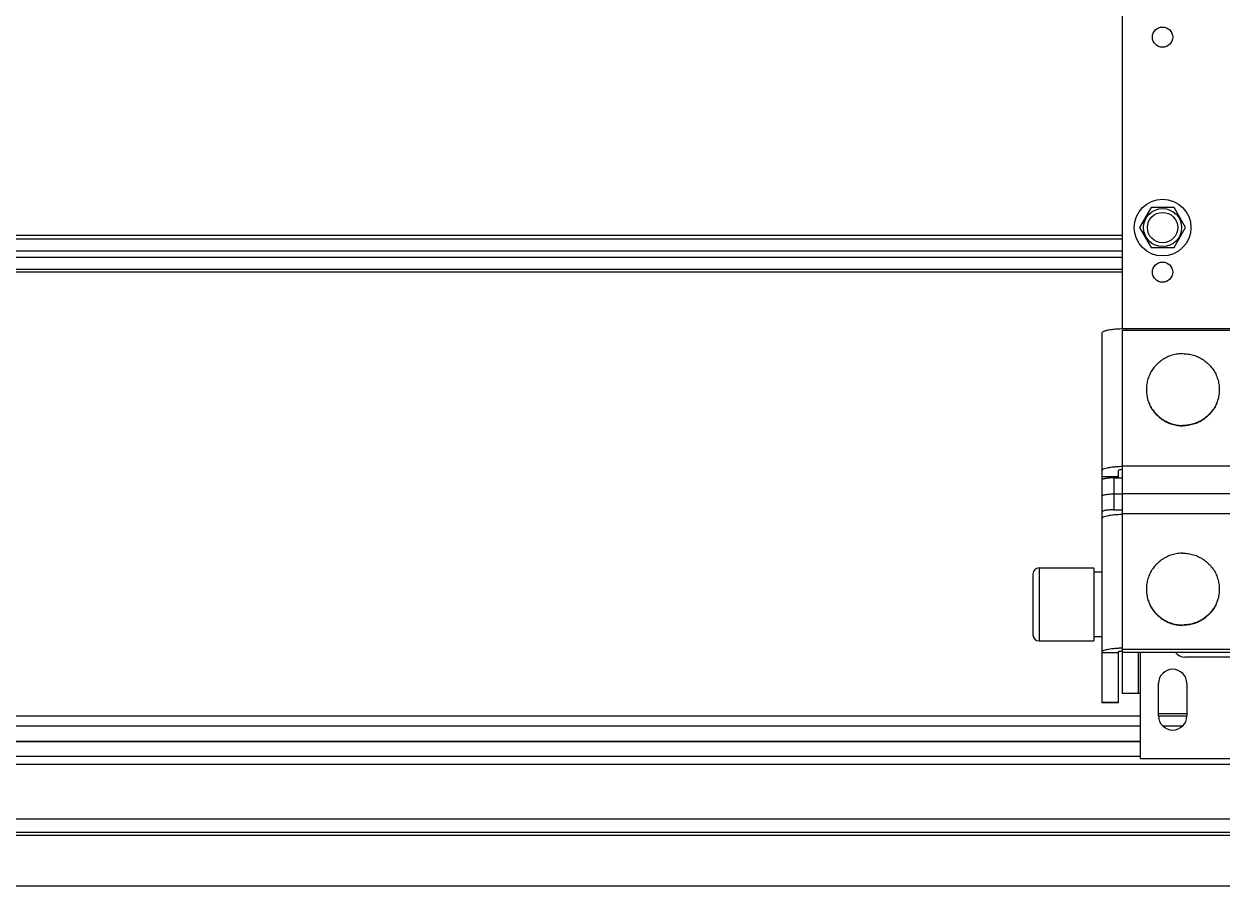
# Model space of a CAD drawing. Header units: millimetres. Extents: x 21899 to 38731, y -5425 to 3612.
# Drawn here: x 33845.3 to 34141.1, y -5423 to -5210.2 of the extents above; entities that cross this region are included whole.
import ezdxf

# ---------------------------------------------------------------- set-up
doc = ezdxf.new("R2010")
doc.units = ezdxf.units.MM

msp = doc.modelspace()

# ---------------------------------------------------------------- linework, layer by layer
at = {"color": 3, "linetype": 'Continuous'}
for p, q in [((34116.39634755499, -5183.467433996784), (34116.39634755499, -5285.467433996784)), ((34111.39634755499, -5286.510123746686), (34111.39634755499, -5322.774362430484)), ((34185.39634755499, -5285.468234680686), (34117.39634755499, -5285.468234680686)), ((34111.39634755499, -5332.303684261786), (34111.39634755499, -5377.745438832384)), ((34120.39634755499, -5365.237662674683), (34120.39634755499, -5375.467433996784)), ((34170.89634755499, -5366.467433996784), (34131.89634755499, -5366.467433996784)), ((34125.39634755499, -5380.967433996784), (34125.39634755499, -5372.967433996784)), ((34132.39634755499, -5372.967433996784), (34132.39634755499, -5380.967433996784)), ((34120.89634755499, -5375.467433996784), (34120.39634755499, -5375.467433996784)), ((34120.89634755499, -5375.467433996784), (34120.89634755499, -5391.467433996784)), ((34120.89634755499, -5391.467433996784), (34161.89634755499, -5391.467433996784))]:
    msp.add_line(p, q, dxfattribs=at)
at = {"color": 7, "linetype": 'Continuous'}
for p, q in [((34123.54634755499, -5255.531089195187), (34120.69634755499, -5260.467433996784)), ((34129.24634755499, -5255.531089195187), (34123.54634755499, -5255.531089195187)), ((34132.09634755499, -5260.467433996784), (34129.24634755499, -5255.531089195187)), ((34120.69634755499, -5260.467433996784), (34123.54634755499, -5265.403778798287)), ((34129.24634755499, -5265.403778798287), (34132.09634755499, -5260.467433996784)), ((34123.54634755499, -5265.403778798287), (34129.24634755499, -5265.403778798287)), ((34116.39634755499, -5285.758449723084), (34183.39634755499, -5285.758449723084)), ((34116.39634755499, -5285.758449723084), (34116.39634755499, -5375.467433996784)), ((34115.39634755499, -5320.485991225685), (34115.39634755499, -5322.253417897484)), ((34115.39634755499, -5321.962000735786), (34111.39634755499, -5321.962000735786)), ((34111.39634755499, -5322.774362430484), (34111.39634755499, -5332.302482142482)), ((34114.39634755499, -5322.253417897484), (34116.39634755499, -5322.253417897484)), ((34114.39634755499, -5326.192648909584), (34116.39634755499, -5326.192648909584)), ((34116.39634755499, -5326.101495427587), (34241.39634755499, -5326.101495427587)), ((34114.39634755499, -5330.131879921586), (34116.39634755499, -5330.131879921586)), ((34094.39634755499, -5345.967474712585), (34094.39634755499, -5360.967393280886)), ((34095.89634755499, -5344.467433996784), (34109.39634755499, -5344.467433996784)), ((34109.39634755499, -5344.467477803182), (34109.39634755499, -5362.467390190284)), ((34111.39634755499, -5345.467433996784), (34109.39634755499, -5345.467433996784)), ((34111.39634755499, -5361.467433996784), (34109.39634755499, -5361.467433996784)), ((34095.89634755499, -5362.467433996784), (34109.39634755499, -5362.467433996784)), ((34116.39634755499, -5364.543069964084), (34183.39634755499, -5364.543069964084)), ((34115.39634755499, -5365.294743987686), (34115.39634755499, -5377.745438832384)), ((34116.39634755499, -5365.237662674683), (34179.06182967619, -5365.237662674683)), ((34120.39634755499, -5375.467433996784), (34116.39634755499, -5375.467433996784)), ((34115.39634755499, -5377.745302577981), (34111.39634755499, -5377.745302577981)), ((34132.39634755499, -5380.467433996784), (34125.39634755499, -5380.467433996784)), ((34120.89634755499, -5387.417433996785), (32294.09792354841, -5387.417433996785)), ((34087.08316410074, -5387.417433996785), (33850.69318361458, -5387.417433996785)), ((34120.89634755499, -5387.417433996785), (34076.89634755499, -5387.417433996785)), ((34253.90071293979, -5392.967433996791), (31259.90071293979, -5392.967433996788)), ((34087.08316410074, -5392.967433996784), (31418.08316410074, -5392.967433996784)), ((34184.89634755499, -5392.967433996784), (34076.89634755499, -5392.967433996784)), ((30976.43279986645, -5410.391115070133), (34576.43279986645, -5410.391115070133)), ((34157.39634755499, -5409.737602498788), (31325.39634755499, -5409.737602498788)), ((34152.419157617, -5410.467433996788), (34137.42091711029, -5410.467433996788)), ((34140.85703568929, -5422.967433996788), (32294.09792354841, -5422.967433996788)), ((34087.08316410074, -5422.967433996784), (33162.92777302414, -5422.967433996784)), ((34159.89634755499, -5422.967433996784), (34076.89634755499, -5422.967433996784))]:
    msp.add_line(p, q, dxfattribs=at)
at = {"color": 9, "linetype": 'Continuous'}
for p, q in [((34116.39634755498, -5262.445468203687), (32294.09792354841, -5262.44546820369)), ((32294.09792354841, -5263.22192533899), (34116.39634755498, -5263.221925338985)), ((34116.39634755499, -5262.445468203683), (34076.89634755499, -5262.445468203687)), ((34076.89634755499, -5263.221925338983), (34116.39634755499, -5263.221925338983)), ((32294.09792354841, -5266.190976861386), (34116.39634755498, -5266.190976861386)), ((34076.89634755499, -5266.190976861382), (34116.39634755499, -5266.190976861382)), ((32294.09792354841, -5267.743891132081), (34116.39634755498, -5267.743891132084)), ((34076.89634755499, -5267.743891132084), (34116.39634755499, -5267.743891132081)), ((32294.09792354841, -5270.712942654487), (34116.39634755498, -5270.712942654482)), ((34116.39634755498, -5271.489399789787), (32294.09792354841, -5271.489399789794)), ((34076.89634755499, -5270.712942654483), (34116.39634755499, -5270.712942654483)), ((34116.39634755499, -5271.489399789783), (34076.89634755499, -5271.489399789783)), ((34117.39634755499, -5285.468234680686), (34117.39634755499, -5285.758449723084)), ((34116.39634755499, -5319.241913325486), (34241.39634755499, -5319.241913325486)), ((34114.39634755499, -5322.253417897484), (34114.39634755499, -5330.131879921586)), ((34116.39634755499, -5331.059606361587), (34241.39634755499, -5331.059606361587)), ((34095.89634755499, -5344.467433996784), (34095.89634755499, -5362.467433996784)), ((34111.39634755499, -5365.294743987686), (34115.39634755499, -5365.294743987686)), ((34120.89634755499, -5365.237662674683), (34120.89634755499, -5375.467433996784)), ((34111.39634755499, -5377.623764602084), (34115.39634755499, -5377.623764602084)), ((34120.89634755499, -5381.040733996782), (32294.09792354841, -5381.040733996784)), ((34087.08316410074, -5381.040733996784), (33850.69318361458, -5381.040733996784)), ((34120.89634755499, -5381.040733996784), (34076.89634755499, -5381.040733996784)), ((34132.38580860599, -5381.040733996784), (34125.40688650389, -5381.040733996784)), ((34120.89634755499, -5383.475760407286), (32294.09792354841, -5383.475760407286)), ((34087.08316410074, -5383.475760407286), (33850.69318361458, -5383.475760407286)), ((34120.89634755499, -5383.475760407286), (34076.89634755499, -5383.475760407286)), ((34131.3068954854, -5383.475760407286), (34126.48579962459, -5383.475760407286)), ((34120.89634755499, -5387.320905572486), (32294.09792354841, -5387.320905572489)), ((34087.08316410074, -5387.320905572486), (33850.69318361458, -5387.320905572486)), ((34120.89634755499, -5387.320905572486), (34076.89634755499, -5387.320905572486)), ((34120.89634755499, -5390.967433996788), (32294.09792354841, -5390.967433996788)), ((34087.08316410074, -5390.967433996784), (33850.41870177759, -5390.967433996784)), ((34120.89634755499, -5390.967433996784), (34076.89634755499, -5390.967433996784)), ((34140.85703568929, -5406.467433996788), (31376.59680547215, -5406.467433996788)), ((34087.08316410074, -5406.467433996784), (31418.08316410074, -5406.467433996784)), ((34159.89634755499, -5406.467433996784), (34076.89634755499, -5406.467433996784))]:
    msp.add_line(p, q, dxfattribs=at)
for p, q in [((34251.90071293979, -5410.467433996788), (31261.90071293979, -5410.467433996788)), ((34087.08316410074, -5410.467433996784), (31418.08316410074, -5410.467433996788)), ((34159.89634755499, -5410.467433996784), (34076.89634755499, -5410.467433996784))]:
    msp.add_line(p, q)
at = {"color": 3, "linetype": 'Continuous'}
for centre in [(34126.39634755499, -5213.467433996784), (34126.39634755499, -5271.467433996784)]:
    msp.add_circle(centre, 2.5, dxfattribs=at)
at = {"color": 7, "linetype": 'Continuous'}
for radius in [7, 3.75]:
    msp.add_circle((34126.39634755499, -5260.467433996784), radius, dxfattribs=at)
at = {"color": 9, "linetype": 'Continuous'}
msp.add_circle((34126.39634755499, -5260.467433996784), 4.7, dxfattribs=at)
at = {"color": 7, "linetype": 'Continuous'}
for centre, start, end in [((34095.89634755499, -5345.967433996784), 90, 180), ((34095.89634755499, -5360.967433996784), 180, 270)]:
    msp.add_arc(centre, 1.5, start, end, dxfattribs=at)
at = {"color": 3, "linetype": 'Continuous'}
for centre, radius, start, end in [((34131.89634755499, -5363.467433996784), 3, 216.5299002024278, 270), ((34128.89634755499, -5372.967433996784), 3.5, 0, 180), ((34128.89634755499, -5380.967433996784), 3.5, 180, 0)]:
    msp.add_arc(centre, radius, start, end, dxfattribs=at)
for points, start_tangent, end_tangent in [([(34117.39634755499, -5285.468234680682), (34115.84343328439, -5285.503736189787), (34114.39634755499, -5285.607821347681), (34113.15370686789, -5285.773396922885), (34112.20019513229, -5285.989179213686), (34111.60079259729, -5286.240463013584), (34111.39634755499, -5286.510123746682)], (-1, 0), (0, -1)), ([(34115.39591541229, -5319.503580013885), (34114.79304512029, -5319.547281613386), (34113.65540874379, -5319.671409552584), (34112.70535866019, -5319.836384018285), (34111.99053434759, -5320.033932501983), (34111.54678008189, -5320.254149097584), (34111.39634755499, -5320.485991225682)], (-0.9981232629127318, -0.06123685191485294), (0, -1)), ([(34116.39620152589, -5319.458696345982), (34116.06122195129, -5319.470224493782), (34115.39591541229, -5319.503580013885)], (-0.9995688445605595, -0.02936196491837715), (-0.9981232629102728, -0.06123685195493708)), ([(34116.39620152589, -5331.276389382083), (34116.06122195129, -5331.287917529984), (34114.79304512029, -5331.364974649487), (34113.65540874379, -5331.489102588786), (34112.70535866019, -5331.654077054483), (34111.99053434759, -5331.851625538084), (34111.54678008189, -5332.071842133782), (34111.39634755499, -5332.303684261782)], (-0.9995688445609523, -0.02936196490500635), (0, -1)), ([(34115.39586480779, -5364.312729413587), (34114.39634755499, -5364.392441588587), (34113.15370686789, -5364.558017163881), (34112.20019513229, -5364.773799454686), (34111.60079259729, -5365.025083254486), (34111.39634755499, -5365.294743987683)], (-0.9980827867763865, -0.06189305890552062), (0, -1)), ([(34116.38999059349, -5364.267468447682), (34115.84343328439, -5364.288356430685), (34115.39586480779, -5364.312729413587)], (-0.9995627180393488, -0.02956979380701344), (-0.998082786778653, -0.06189305886897221))]:
    msp.add_spline(points, degree=3, dxfattribs=dict(at, start_tangent=start_tangent, end_tangent=end_tangent))
at = {"color": 7, "linetype": 'Continuous'}
for points, start_tangent, end_tangent in [([(34131.39634755499, -5291.580472152282), (34130.05496715939, -5291.679467552685), (34128.74355098529, -5291.974242360086), (34127.49139390289, -5292.458211792384), (34126.32646703239, -5293.120564772385), (34125.27479291509, -5293.946505428781), (34124.35986421279, -5294.917583612283), (34123.60211892089, -5296.012107040884), (34123.01848381719, -5297.205625869787), (34122.62199634539, -5298.471478860682), (34122.42151338039, -5299.781388949485), (34122.39636091919, -5300.443741929384)], (-1, 0), (0, -1)), ([(34131.39634755499, -5291.580472152282), (34132.73772795059, -5291.679467552685), (34134.04914412469, -5291.974242360086), (34135.30130120709, -5292.458211792384), (34136.46622807759, -5293.120564772385), (34137.51790219489, -5293.946505428781), (34138.43283089719, -5294.917583612283), (34139.19057618909, -5296.012107040884), (34139.77421129279, -5297.205625869787), (34140.17069876459, -5298.471478860682), (34140.37118172959, -5299.781388949485), (34140.39633419079, -5300.443741929384)], (1, 0), (0, -1)), ([(34122.39636091919, -5300.443741929384), (34122.39679137639, -5300.530473156485)], (0, -1), (0.009926072659016037, -0.9999507353272801)), ([(34122.39636091919, -5300.530566018284), (34122.42151338039, -5301.192918998184), (34122.62199634539, -5302.502829086983), (34123.01848381719, -5303.768682077885), (34123.60211892089, -5304.962200906784), (34124.35986421279, -5306.056724335382), (34125.27479291509, -5307.027802518884), (34126.32646703239, -5307.853743175287), (34127.49139390289, -5308.516096155285), (34128.74355098529, -5309.000065587587), (34130.05496715939, -5309.294840394987), (34131.38997422209, -5309.393833565382)], (0, -1), (0.9999997551639318, -0.0006997657297807463)), ([(34122.39679137639, -5300.530473156485), (34122.42151338039, -5301.106094909383), (34122.62199634539, -5302.416004998084), (34123.01848381719, -5303.681857988982), (34123.60211892089, -5304.875376817983), (34124.35986421279, -5305.969900246584), (34125.27479291509, -5306.940978430082), (34126.32646703239, -5307.766919086485), (34127.49139390289, -5308.429272066382), (34128.74355098529, -5308.913241498785), (34130.05496715939, -5309.208016306186), (34131.39634755499, -5309.307011706487)], (0.009926072225443111, -0.9999507353315839), (1, 0)), ([(34140.39590373359, -5300.530473156485), (34140.37118172959, -5301.106094909383), (34140.17069876459, -5302.416004998084), (34139.77421129279, -5303.681857988982), (34139.19057618909, -5304.875376817983), (34138.43283089719, -5305.969900246584), (34137.51790219489, -5306.940978430082), (34136.46622807759, -5307.766919086485), (34135.30130120709, -5308.429272066382), (34134.04914412469, -5308.913241498785), (34132.73772795059, -5309.208016306186), (34131.39634755499, -5309.307011706487)], (-0.009926072225443111, -0.9999507353315839), (-1, 0)), ([(34140.39633419079, -5300.530566018284), (34140.37118172959, -5301.192918998184), (34140.17069876459, -5302.502829086983), (34139.77421129279, -5303.768682077885), (34139.19057618909, -5304.962200906784), (34138.43283089719, -5306.056724335382), (34137.51790219489, -5307.027802518884), (34136.46622807759, -5307.853743175287), (34135.30130120709, -5308.516096155285), (34134.04914412469, -5309.000065587587), (34132.73772795059, -5309.294840394987), (34131.40272088789, -5309.393833565382)], (0, -1), (-0.9999997551639318, -0.0006997657297807463)), ([(34140.39633419079, -5300.443741929384), (34140.39590373359, -5300.530473156485)], (0, -1), (-0.009926072659016037, -0.9999507353272801)), ([(34131.38997422209, -5309.393833565382), (34131.39634755499, -5309.393835795383)], (0.9999997551609925, -0.0006997699302080582), (1, 0)), ([(34131.40272088789, -5309.393833565382), (34131.39634755499, -5309.393835795383)], (-0.9999997551609925, -0.0006997699302080582), (-1, 0)), ([(34116.39585872829, -5320.184674090082), (34116.22077705039, -5320.205022572083), (34115.77831356619, -5320.281855549782), (34115.49423452239, -5320.378670749784), (34115.39634755499, -5320.485991225682)], (-0.9948847521599968, -0.1010164834051451), (0, -1)), ([(34114.39634755499, -5322.253417897484), (34113.73698148259, -5322.266156291882), (34113.09445918009, -5322.305027458782), (34112.52167053269, -5322.367655337586), (34112.05345485809, -5322.448993107982), (34111.69328855309, -5322.548388029283), (34111.46968838919, -5322.659877551685), (34111.39634755499, -5322.774362430484)], (-1, 0), (0, -1)), ([(34111.39634755499, -5326.713593442584), (34111.46968838919, -5326.599108563687), (34111.69328855309, -5326.487619041285), (34112.05345485809, -5326.388224119984), (34112.52167053269, -5326.306886349585), (34113.09445918009, -5326.244258470784), (34113.73698148259, -5326.205387303986), (34114.39634755499, -5326.192648909584)], (0, 1), (1, 0)), ([(34114.39634755499, -5330.131879921582), (34113.73698148259, -5330.144618315984), (34113.09445918009, -5330.183489482884), (34112.52167053269, -5330.246117361685), (34112.05345485809, -5330.327455132085), (34111.69328855309, -5330.426850053382), (34111.46968838919, -5330.538339575784), (34111.39634755499, -5330.652824454586)], (-1, 0), (0, -1)), ([(34131.39634755499, -5340.820859802881), (34130.05496715939, -5340.919855203285), (34128.74355098529, -5341.214630010685), (34127.49139390289, -5341.698599442987), (34126.32646703239, -5342.360952422985), (34125.27479291509, -5343.186893079384), (34124.35986421279, -5344.157971262883), (34123.60211892089, -5345.252494691484), (34123.01848381719, -5346.446013520386), (34122.62199634539, -5347.711866511281), (34122.42151338039, -5349.021776600084), (34122.39636091919, -5349.684129579984)], (-1, 0), (0, -1)), ([(34131.39634755499, -5340.820859802881), (34132.73772795059, -5340.919855203285), (34134.04914412469, -5341.214630010685), (34135.30130120709, -5341.698599442987), (34136.46622807759, -5342.360952422985), (34137.51790219489, -5343.186893079384), (34138.43283089719, -5344.157971262883), (34139.19057618909, -5345.252494691484), (34139.77421129279, -5346.446013520386), (34140.17069876459, -5347.711866511281), (34140.37118172959, -5349.021776600084), (34140.39633419079, -5349.684129579984)], (1, 0), (0, -1)), ([(34122.39636091919, -5349.684129579984), (34122.39679137639, -5349.770860807084)], (0, -1), (0.009926072659016037, -0.9999507353272801)), ([(34122.39636091919, -5349.770953668887), (34122.42151338039, -5350.433306648783), (34122.62199634539, -5351.743216737583), (34123.01848381719, -5353.009069728485), (34123.60211892089, -5354.202588557384), (34124.35986421279, -5355.297111985981), (34125.27479291509, -5356.268190169483), (34126.32646703239, -5357.094130825886), (34127.49139390289, -5357.756483805884), (34128.74355098529, -5358.240453238186), (34130.05496715939, -5358.535228045586), (34131.38997422209, -5358.634221215982)], (0, -1), (0.9999997551639318, -0.0006997657297807463)), ([(34122.39679137639, -5349.770860807084), (34122.42151338039, -5350.346482559982), (34122.62199634539, -5351.656392648687), (34123.01848381719, -5352.922245639582), (34123.60211892089, -5354.115764468583), (34124.35986421279, -5355.210287897184), (34125.27479291509, -5356.181366080682), (34126.32646703239, -5357.007306737085), (34127.49139390289, -5357.669659716985), (34128.74355098529, -5358.153629149385), (34130.05496715939, -5358.448403956785), (34131.39634755499, -5358.547399357087)], (0.009926072225371929, -0.9999507353315847), (1, 0)), ([(34140.39590373359, -5349.770860807084), (34140.37118172959, -5350.346482559982), (34140.17069876459, -5351.656392648687), (34139.77421129279, -5352.922245639582), (34139.19057618909, -5354.115764468583), (34138.43283089719, -5355.210287897184), (34137.51790219489, -5356.181366080682), (34136.46622807759, -5357.007306737085), (34135.30130120709, -5357.669659716985), (34134.04914412469, -5358.153629149385), (34132.73772795059, -5358.448403956785), (34131.39634755499, -5358.547399357087)], (-0.009926072225371929, -0.9999507353315847), (-1, 0)), ([(34140.39633419079, -5349.770953668887), (34140.37118172959, -5350.433306648783), (34140.17069876459, -5351.743216737583), (34139.77421129279, -5353.009069728485), (34139.19057618909, -5354.202588557384), (34138.43283089719, -5355.297111985981), (34137.51790219489, -5356.268190169483), (34136.46622807759, -5357.094130825886), (34135.30130120709, -5357.756483805884), (34134.04914412469, -5358.240453238186), (34132.73772795059, -5358.535228045586), (34131.40272088789, -5358.634221215982)], (0, -1), (-0.9999997551639318, -0.0006997657297807463)), ([(34140.39633419079, -5349.684129579984), (34140.39590373359, -5349.770860807084)], (0, -1), (-0.009926072659016037, -0.9999507353272801)), ([(34131.38997422209, -5358.634221215982), (34131.39634755499, -5358.634223445983)], (0.9999997551609925, -0.0006997699302080582), (1, 0)), ([(34131.40272088789, -5358.634221215982), (34131.39634755499, -5358.634223445983)], (-0.9999997551609925, -0.0006997699302080582), (-1, 0)), ([(34116.39634755499, -5364.993976521384), (34116.36433703879, -5364.997178519183)], (-0.9952196788362935, -0.09766161404044683), (-0.9948385786290462, -0.1014702048452615)), ([(34116.36433703879, -5364.997178519183), (34115.98213399259, -5365.049168379783), (34115.66429674739, -5365.121095809985), (34115.46449590239, -5365.204857076684), (34115.39634755499, -5365.294743987683)], (-0.9948385785728233, -0.1014702053964847), (0, -1))]:
    msp.add_spline(points, degree=3, dxfattribs=dict(at, start_tangent=start_tangent, end_tangent=end_tangent))

doc.saveas('drawing.dxf')
